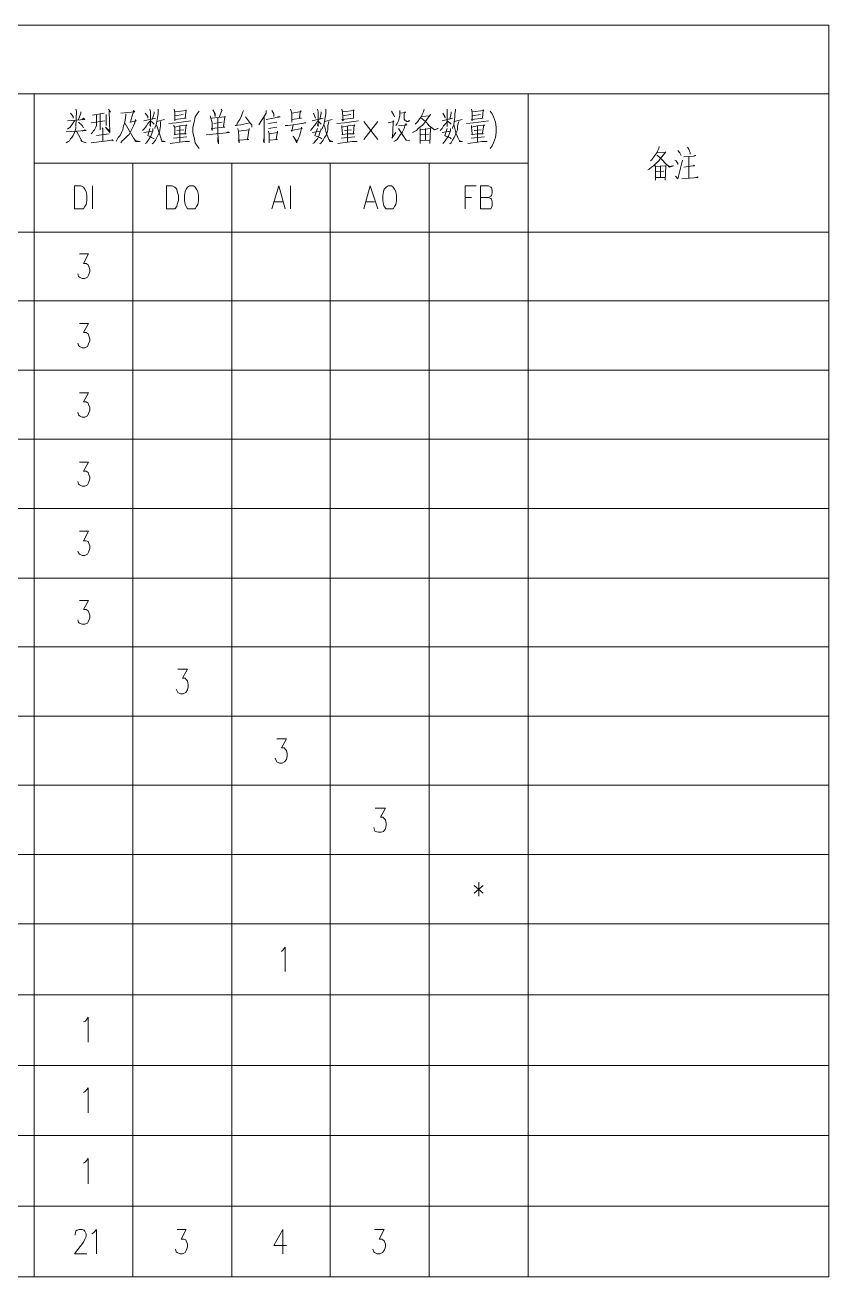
# Model space of a CAD drawing. Header units: millimetres. Extents: x 201 to 11482, y -7821 to 251.
# Drawn here: x 2810.2 to 2889.6, y -5579.6 to -5455.9 of the extents above; entities that cross this region are included whole.
import ezdxf

# ---------------------------------------------------------------- set-up
doc = ezdxf.new("R2010")
doc.units = ezdxf.units.MM

msp = doc.modelspace()

# ---------------------------------------------------------------- linework, layer by layer
at = {"color": 0, "lineweight": 18}
for points in [[(2669.664, -5455.924), (2723.258, -5455.924), (2742.753, -5455.924), (2762.247, -5455.924), (2811.079, -5455.924), (2820.858, -5455.924), (2830.637, -5455.924), (2840.352, -5455.924), (2850.131, -5455.924), (2859.91, -5455.924), (2889.628, -5455.924)], [(2889.628, -5455.924), (2889.628, -5462.719), (2889.628, -5455.924), (2889.628, -5462.719), (2889.628, -5455.924), (2889.628, -5462.719), (2889.628, -5455.924)], [(2688.27, -5462.719), (2889.628, -5462.719)], [(2811.079, -5469.577), (2811.079, -5462.719)], [(2811.079, -5469.577), (2859.91, -5469.577), (2859.91, -5462.719)], [(2859.91, -5476.371), (2889.628, -5476.371), (2889.628, -5462.719)], [(2889.628, -5462.719), (2889.628, -5469.577), (2889.628, -5462.719), (2889.628, -5469.577), (2889.628, -5462.719), (2889.628, -5469.577)], [(2814.698, -5464.624), (2814.952, -5464.941), (2814.952, -5465.132)], [(2815.206, -5464.243), (2815.27, -5464.433), (2815.206, -5465.957), (2815.206, -5465.83), (2815.206, -5465.576)], [(2815.714, -5464.497), (2815.714, -5464.624), (2815.46, -5465.259)], [(2816.857, -5464.814), (2818, -5464.624)], [(2818.445, -5464.243), (2818.635, -5464.497), (2818.508, -5464.433), (2818.572, -5466.529), (2818.127, -5466.021), (2818.572, -5466.402)], [(2819.651, -5464.624), (2821.048, -5464.497), (2820.921, -5464.37), (2820.921, -5464.497), (2820.731, -5465.005), (2820.604, -5465.513), (2820.54, -5465.513), (2820.604, -5465.513), (2821.175, -5465.386), (2821.112, -5465.259), (2821.048, -5465.576), (2820.921, -5465.894), (2820.858, -5466.021), (2820.731, -5466.211), (2820.604, -5466.465), (2820.477, -5466.719), (2820.286, -5466.91), (2820.159, -5467.037), (2819.969, -5467.227), (2819.778, -5467.354), (2819.651, -5467.545)], [(2822.064, -5464.624), (2822.318, -5464.941), (2822.318, -5465.132)], [(2822.509, -5464.243), (2822.572, -5464.497), (2822.572, -5465.957), (2822.509, -5465.767), (2822.572, -5465.576)], [(2822.953, -5464.497), (2822.953, -5464.624), (2822.763, -5465.259)], [(2823.334, -5464.243), (2823.334, -5464.37), (2823.334, -5464.687), (2823.271, -5465.068), (2823.207, -5465.449), (2823.144, -5465.767), (2823.017, -5466.084), (2823.017, -5466.148)], [(2824.922, -5464.243), (2824.985, -5464.56), (2824.985, -5465.386), (2824.985, -5465.259), (2826.128, -5465.132), (2826.001, -5465.132), (2826.128, -5464.306), (2826.128, -5464.37), (2824.985, -5464.497)], [(2827.398, -5464.433), (2827.208, -5464.687), (2827.017, -5465.005), (2826.89, -5465.513), (2826.763, -5466.021), (2826.763, -5466.529), (2826.89, -5467.037), (2827.017, -5467.545), (2827.208, -5467.862), (2827.398, -5468.116)], [(2828.732, -5464.306), (2828.986, -5464.687), (2828.986, -5464.941), (2828.922, -5464.624)], [(2829.557, -5464.243), (2829.684, -5464.37), (2829.621, -5464.37), (2829.367, -5465.068)], [(2831.78, -5464.37), (2831.716, -5464.497), (2831.589, -5464.878), (2831.399, -5465.259), (2831.208, -5465.513), (2831.081, -5465.83), (2830.954, -5465.83), (2831.526, -5465.767), (2832.415, -5465.576)], [(2834.002, -5464.37), (2834.002, -5464.624), (2833.748, -5465.068), (2833.494, -5465.449), (2833.304, -5465.767)], [(2834.574, -5464.37), (2834.764, -5464.687), (2834.764, -5464.751), (2834.764, -5464.941), (2834.764, -5464.687)], [(2836.415, -5464.243), (2836.542, -5464.624), (2836.542, -5465.513), (2836.542, -5465.259), (2837.495, -5465.132), (2837.304, -5465.132), (2837.368, -5464.497), (2837.431, -5464.37), (2837.431, -5464.497), (2837.304, -5464.497), (2836.542, -5464.624)], [(2838.701, -5464.624), (2838.828, -5464.941), (2838.892, -5465.132)], [(2839.082, -5464.243), (2839.146, -5464.497), (2839.146, -5465.957), (2839.082, -5465.767), (2839.146, -5465.576)], [(2839.463, -5464.497), (2839.463, -5464.624), (2839.336, -5465.259)], [(2839.908, -5464.243), (2839.908, -5464.37), (2839.908, -5464.687), (2839.844, -5465.068), (2839.781, -5465.449), (2839.717, -5465.767), (2839.59, -5466.084), (2839.59, -5466.148)], [(2841.495, -5464.243), (2841.559, -5464.56), (2841.622, -5465.386), (2841.495, -5465.259), (2842.638, -5465.132), (2842.638, -5465.132), (2842.638, -5464.306), (2842.702, -5464.37), (2841.559, -5464.497)], [(2846.385, -5464.433), (2846.639, -5464.814), (2846.702, -5465.005)], [(2847.21, -5464.37), (2847.21, -5464.624), (2847.21, -5464.878), (2847.147, -5465.132), (2847.083, -5465.386), (2847.02, -5465.513), (2846.956, -5465.64), (2846.829, -5465.83)], [(2847.21, -5464.624), (2847.782, -5464.56), (2847.718, -5464.497), (2847.655, -5464.687), (2847.655, -5464.878), (2847.655, -5465.005), (2847.655, -5465.259), (2847.718, -5465.259), (2847.718, -5465.386), (2847.845, -5465.386), (2847.909, -5465.449), (2848.036, -5465.449), (2848.099, -5465.386), (2848.226, -5465.386)], [(2849.623, -5464.243), (2849.56, -5464.497), (2849.433, -5464.751), (2849.369, -5464.941), (2849.179, -5465.195), (2848.988, -5465.449), (2848.861, -5465.576), (2848.734, -5465.703)], [(2851.465, -5464.624), (2851.655, -5464.941), (2851.719, -5465.132)], [(2851.909, -5464.243), (2851.909, -5464.497), (2851.909, -5465.957), (2851.909, -5465.767), (2851.909, -5465.576)], [(2852.29, -5464.497), (2852.29, -5464.624), (2852.163, -5465.259)], [(2852.735, -5464.243), (2852.735, -5464.37), (2852.671, -5464.687), (2852.671, -5465.068), (2852.608, -5465.449), (2852.544, -5465.767), (2852.417, -5466.084), (2852.417, -5466.148)], [(2854.322, -5464.243), (2854.386, -5464.56), (2854.386, -5465.386), (2854.322, -5465.259), (2855.465, -5465.132), (2855.402, -5465.132), (2855.465, -5464.306), (2855.529, -5464.37), (2854.386, -5464.497)], [(2856.164, -5464.433), (2856.354, -5464.687), (2856.481, -5465.005), (2856.672, -5465.513), (2856.735, -5466.021), (2856.735, -5466.529), (2856.672, -5467.037), (2856.481, -5467.545), (2856.354, -5467.862), (2856.164, -5468.116)], [(2814.381, -5465.386), (2816.095, -5465.259), (2815.968, -5465.132), (2815.841, -5465.259)], [(2815.079, -5465.386), (2814.825, -5465.767), (2814.635, -5466.021), (2814.381, -5466.211)], [(2815.46, -5465.513), (2815.841, -5465.83), (2815.968, -5466.084)], [(2817.238, -5464.814), (2817.238, -5465.513), (2817.238, -5465.64), (2817.238, -5465.83), (2817.175, -5466.021), (2817.111, -5466.148), (2817.048, -5466.275), (2816.921, -5466.402), (2816.857, -5466.529), (2816.73, -5466.656)], [(2816.73, -5465.576), (2818.064, -5465.386)], [(2817.619, -5464.687), (2817.619, -5466.275)], [(2818.191, -5464.751), (2818.191, -5465.83)], [(2820.159, -5464.687), (2820.159, -5464.814), (2820.096, -5465.322), (2820.032, -5465.64), (2819.905, -5465.894), (2819.842, -5466.275), (2819.715, -5466.529), (2819.588, -5466.846), (2819.397, -5467.037), (2819.27, -5467.291), (2819.207, -5467.418)], [(2820.096, -5465.64), (2821.112, -5467.418), (2821.556, -5467.418), (2821.175, -5467.354), (2821.112, -5467.354), (2820.985, -5467.164)], [(2822.572, -5465.386), (2822.318, -5465.64), (2822.191, -5465.894), (2822.001, -5466.148), (2821.81, -5466.338)], [(2821.937, -5465.386), (2823.08, -5465.132)], [(2822.572, -5465.386), (2822.826, -5465.576), (2822.953, -5465.703)], [(2823.588, -5465.449), (2823.588, -5465.894), (2823.525, -5466.275), (2823.461, -5466.529), (2823.334, -5466.783), (2823.207, -5467.037), (2823.08, -5467.291), (2822.89, -5467.545), (2822.763, -5467.672)], [(2823.207, -5465.449), (2823.969, -5465.259)], [(2823.207, -5465.83), (2823.207, -5465.894), (2823.461, -5466.656), (2823.588, -5466.973), (2823.715, -5467.354), (2823.715, -5467.418), (2824.033, -5467.418), (2823.715, -5467.354), (2823.652, -5467.227)], [(2824.414, -5465.64), (2825.112, -5465.576), (2826.573, -5465.386)], [(2824.858, -5465.83), (2824.985, -5466.021), (2824.985, -5466.656), (2824.985, -5466.783), (2824.922, -5466.719), (2825.557, -5466.656), (2826.128, -5466.656), (2826.001, -5466.592), (2826.128, -5465.767), (2826.192, -5465.83), (2825.493, -5465.894), (2824.985, -5466.021)], [(2824.985, -5464.878), (2825.811, -5464.751)], [(2828.478, -5464.878), (2828.541, -5465.132), (2828.668, -5465.576), (2828.668, -5466.021), (2828.668, -5466.338), (2828.605, -5466.148), (2829.938, -5466.021), (2829.811, -5465.957), (2829.938, -5465.005), (2830.002, -5465.005), (2829.938, -5464.941), (2829.938, -5465.005), (2828.605, -5465.132)], [(2828.859, -5465.64), (2829.684, -5465.513)], [(2829.24, -5465.132), (2829.24, -5466.656), (2829.303, -5467.418), (2829.303, -5467.672), (2829.24, -5467.418), (2829.24, -5467.037)], [(2831.97, -5465.005), (2832.478, -5465.64), (2832.605, -5465.767), (2832.605, -5465.894), (2832.605, -5466.021)], [(2833.812, -5465.005), (2833.812, -5467.545), (2833.748, -5467.354), (2833.812, -5467.037)], [(2834.002, -5465.259), (2835.399, -5465.005), (2835.336, -5464.941), (2835.145, -5465.005)], [(2834.256, -5465.64), (2835.082, -5465.513)], [(2835.907, -5465.83), (2836.161, -5465.83), (2836.669, -5465.767), (2837.939, -5465.576), (2837.812, -5465.576), (2837.622, -5465.64)], [(2836.669, -5465.767), (2836.542, -5466.402), (2836.479, -5466.338), (2837.558, -5466.148), (2837.495, -5466.021), (2837.495, -5466.148), (2837.368, -5466.656), (2837.304, -5466.91), (2837.177, -5467.164), (2837.114, -5467.354), (2837.05, -5467.481), (2837.05, -5467.545), (2836.669, -5466.91), (2837.05, -5467.418)], [(2839.082, -5465.386), (2838.955, -5465.64), (2838.765, -5465.894), (2838.574, -5466.148), (2838.384, -5466.338)], [(2838.574, -5465.386), (2839.654, -5465.132)], [(2839.146, -5465.386), (2839.336, -5465.576), (2839.463, -5465.703)], [(2840.225, -5465.449), (2840.098, -5465.894), (2840.098, -5466.275), (2840.035, -5466.529), (2839.971, -5466.783), (2839.781, -5467.037), (2839.654, -5467.291), (2839.463, -5467.545), (2839.336, -5467.672)], [(2839.717, -5465.83), (2839.781, -5465.894), (2839.971, -5466.656), (2840.098, -5466.973), (2840.289, -5467.354), (2840.352, -5467.418), (2840.606, -5467.418), (2840.352, -5467.354), (2840.225, -5467.227)], [(2839.781, -5465.449), (2840.543, -5465.259)], [(2840.987, -5465.64), (2841.749, -5465.576), (2843.146, -5465.386)], [(2841.495, -5465.83), (2841.495, -5466.021), (2841.559, -5466.656), (2841.559, -5466.783), (2841.495, -5466.719), (2842.13, -5466.656), (2842.702, -5466.656), (2842.638, -5466.592), (2842.702, -5465.767), (2842.765, -5465.83), (2842.13, -5465.894), (2841.495, -5466.021)], [(2841.559, -5464.878), (2842.384, -5464.751)], [(2843.654, -5465.449), (2845.051, -5467.227)], [(2843.654, -5467.227), (2845.051, -5465.449)], [(2846.067, -5465.576), (2846.639, -5465.449), (2846.575, -5465.386), (2846.575, -5465.576), (2846.512, -5467.037), (2846.448, -5467.1), (2846.829, -5466.529)], [(2847.083, -5465.894), (2847.909, -5465.767), (2847.845, -5465.64), (2847.718, -5465.894), (2847.655, -5466.148), (2847.528, -5466.402), (2847.464, -5466.529), (2847.274, -5466.783), (2847.083, -5467.037), (2846.956, -5467.227), (2846.766, -5467.354), (2846.639, -5467.418)], [(2849.369, -5464.941), (2850.195, -5464.878), (2850.258, -5464.751), (2849.877, -5465.259), (2849.75, -5465.449), (2849.56, -5465.703), (2849.496, -5465.767), (2849.306, -5465.957), (2849.052, -5466.148), (2848.861, -5466.338), (2848.607, -5466.465), (2848.48, -5466.529)], [(2849.369, -5465.132), (2849.433, -5465.195), (2849.75, -5465.449), (2849.877, -5465.576), (2850.004, -5465.703), (2850.131, -5465.894), (2850.639, -5466.275), (2851.02, -5466.148), (2850.957, -5466.148), (2850.639, -5466.275), (2850.322, -5466.021), (2850.258, -5466.148), (2849.242, -5466.275), (2849.242, -5466.148), (2849.242, -5466.211), (2849.242, -5467.608), (2849.242, -5467.354), (2849.242, -5467.354), (2850.195, -5467.291), (2850.195, -5467.608), (2850.258, -5466.148)], [(2851.909, -5465.386), (2851.782, -5465.64), (2851.528, -5465.894), (2851.401, -5466.148), (2851.211, -5466.338)], [(2851.401, -5465.386), (2852.417, -5465.132)], [(2851.909, -5465.386), (2852.163, -5465.576), (2852.29, -5465.703)], [(2853.052, -5465.449), (2852.925, -5465.894), (2852.925, -5466.275), (2852.798, -5466.529), (2852.735, -5466.783), (2852.608, -5467.037), (2852.417, -5467.291), (2852.29, -5467.545), (2852.163, -5467.672)], [(2852.544, -5465.83), (2852.608, -5465.894), (2852.798, -5466.656), (2852.925, -5466.973), (2853.116, -5467.354), (2853.116, -5467.418), (2853.433, -5467.418), (2853.116, -5467.354), (2853.052, -5467.227)], [(2852.608, -5465.449), (2853.37, -5465.259)], [(2853.814, -5465.64), (2854.513, -5465.576), (2855.973, -5465.386)], [(2854.322, -5465.83), (2854.322, -5466.021), (2854.386, -5466.656), (2854.386, -5466.783), (2854.322, -5466.719), (2854.957, -5466.656), (2855.465, -5466.656), (2855.402, -5466.592), (2855.529, -5465.767), (2855.592, -5465.83), (2854.894, -5465.894), (2854.322, -5466.021)], [(2854.386, -5464.878), (2855.211, -5464.751)], [(2815.206, -5466.021), (2815.206, -5466.148), (2815.079, -5466.529), (2814.952, -5466.846), (2814.825, -5467.037), (2814.698, -5467.164), (2814.571, -5467.354), (2814.444, -5467.418), (2814.254, -5467.545)], [(2814.254, -5466.465), (2816.222, -5466.338), (2816.095, -5466.275), (2815.841, -5466.402)], [(2815.27, -5466.402), (2815.841, -5467.418), (2816.222, -5467.545), (2815.841, -5467.418), (2815.714, -5467.291)], [(2817.238, -5466.846), (2818.508, -5466.656)], [(2817.81, -5466.084), (2817.873, -5466.148), (2817.873, -5467.418)], [(2821.937, -5466.529), (2822.826, -5466.402), (2822.826, -5466.148), (2822.826, -5466.275), (2822.763, -5466.529), (2822.636, -5466.91), (2822.445, -5467.164), (2822.318, -5467.354), (2822.191, -5467.545), (2822.064, -5467.608)], [(2822.509, -5466.148), (2822.318, -5466.846), (2822.445, -5466.91), (2822.572, -5466.973), (2822.699, -5467.037), (2822.953, -5467.164)], [(2824.858, -5467.1), (2826.192, -5466.973)], [(2825.176, -5466.338), (2825.874, -5466.275)], [(2825.493, -5465.894), (2825.493, -5467.481)], [(2828.097, -5466.783), (2830.383, -5466.529), (2830.256, -5466.465), (2830.129, -5466.529)], [(2831.208, -5466.148), (2831.272, -5466.402), (2831.335, -5467.545), (2831.272, -5467.291), (2832.288, -5467.227), (2832.161, -5467.227), (2832.351, -5466.148), (2832.351, -5466.275), (2831.272, -5466.402)], [(2835.082, -5466.021), (2834.256, -5466.148)], [(2834.256, -5466.402), (2834.32, -5466.656), (2834.32, -5467.545), (2834.32, -5467.291), (2835.145, -5467.227), (2835.018, -5467.227), (2835.145, -5466.402), (2835.145, -5466.529), (2834.32, -5466.656)], [(2838.574, -5466.529), (2839.4, -5466.402), (2839.463, -5466.148), (2839.463, -5466.275), (2839.336, -5466.529), (2839.209, -5466.91), (2839.082, -5467.164), (2838.892, -5467.354), (2838.765, -5467.545), (2838.638, -5467.608)], [(2839.082, -5466.148), (2838.828, -5466.846), (2838.955, -5466.91), (2839.146, -5466.973), (2839.336, -5467.037), (2839.527, -5467.164)], [(2841.432, -5467.1), (2842.765, -5466.973)], [(2841.749, -5466.338), (2842.448, -5466.275)], [(2842.067, -5465.894), (2842.067, -5467.481)], [(2847.083, -5466.148), (2847.083, -5466.148), (2847.845, -5467.291), (2848.226, -5467.354), (2847.845, -5467.291), (2847.782, -5467.164)], [(2849.306, -5466.783), (2850.068, -5466.719)], [(2849.75, -5466.148), (2849.75, -5467.291)], [(2851.401, -5466.529), (2852.227, -5466.402), (2852.227, -5466.148), (2852.227, -5466.275), (2852.163, -5466.529), (2852.036, -5466.91), (2851.846, -5467.164), (2851.719, -5467.354), (2851.528, -5467.545), (2851.465, -5467.608)], [(2851.909, -5466.148), (2851.655, -5466.846), (2851.782, -5466.91), (2851.973, -5466.973), (2852.163, -5467.037), (2852.29, -5467.164)], [(2854.259, -5467.1), (2855.592, -5466.973)], [(2854.576, -5466.338), (2855.275, -5466.275)], [(2854.894, -5465.894), (2854.894, -5467.481)], [(2818.762, -5467.227), (2818.889, -5467.354), (2818.826, -5467.291), (2816.73, -5467.545)], [(2824.541, -5467.608), (2825.493, -5467.481), (2826.001, -5467.418), (2826.446, -5467.418), (2826.382, -5467.418), (2826.128, -5467.418)], [(2841.114, -5467.608), (2842.067, -5467.481), (2842.511, -5467.418), (2843.019, -5467.418), (2842.956, -5467.418), (2842.638, -5467.418)], [(2853.941, -5467.608), (2854.894, -5467.481), (2855.338, -5467.418), (2855.846, -5467.418), (2855.783, -5467.418), (2855.465, -5467.418)], [(2872.864, -5467.926), (2872.801, -5468.116), (2872.674, -5468.37), (2872.61, -5468.561), (2872.42, -5468.815), (2872.229, -5469.069), (2872.102, -5469.259), (2871.975, -5469.323)], [(2874.706, -5468.307), (2874.896, -5468.561), (2874.96, -5468.688), (2875.023, -5468.815)], [(2875.658, -5467.989), (2875.785, -5468.18), (2875.849, -5468.37), (2875.912, -5468.497), (2875.912, -5468.688)], [(2811.079, -5469.577), (2811.079, -5476.371), (2820.858, -5476.371), (2820.858, -5469.577)], [(2820.858, -5476.371), (2830.637, -5476.371), (2830.637, -5469.577)], [(2830.637, -5476.371), (2840.352, -5476.371), (2840.352, -5469.577)], [(2840.352, -5476.371), (2850.131, -5476.371), (2850.131, -5469.577)], [(2850.131, -5476.371), (2859.91, -5476.371), (2859.91, -5469.577)], [(2872.61, -5468.561), (2873.436, -5468.497), (2873.499, -5468.434), (2873.118, -5468.942), (2872.991, -5469.069), (2872.801, -5469.323), (2872.737, -5469.386), (2872.547, -5469.577), (2872.293, -5469.831), (2872.102, -5469.958), (2871.848, -5470.148), (2871.721, -5470.212)], [(2872.61, -5468.815), (2872.674, -5468.815), (2872.991, -5469.069), (2873.118, -5469.196), (2873.245, -5469.323), (2873.372, -5469.513), (2873.88, -5469.958), (2874.261, -5469.831), (2874.198, -5469.831), (2873.88, -5469.894), (2873.563, -5469.704), (2873.499, -5469.831), (2872.483, -5469.894), (2872.42, -5469.831), (2872.483, -5469.831), (2872.483, -5471.228), (2872.483, -5471.037), (2872.483, -5470.974), (2873.436, -5470.974), (2873.436, -5471.228), (2873.499, -5469.831)], [(2874.388, -5469.259), (2874.515, -5469.323), (2874.642, -5469.513), (2874.706, -5469.577), (2874.706, -5469.704)], [(2874.452, -5470.847), (2874.706, -5471.101), (2875.15, -5469.259)], [(2875.277, -5468.942), (2876.23, -5468.878), (2876.484, -5468.815), (2876.42, -5468.815), (2876.293, -5468.878)], [(2875.785, -5468.942), (2875.785, -5471.037)], [(2889.628, -5469.577), (2889.628, -5476.371), (2889.628, -5469.577), (2889.628, -5476.371), (2889.628, -5469.577), (2889.628, -5476.371)], [(2872.547, -5470.402), (2873.309, -5470.339)], [(2872.991, -5469.831), (2872.991, -5470.974)], [(2875.277, -5469.958), (2876.166, -5469.831), (2876.357, -5469.831), (2876.293, -5469.767), (2876.23, -5469.831)], [(2815.079, -5474.085), (2815.079, -5471.799), (2815.714, -5471.799), (2815.968, -5471.926), (2816.095, -5472.117), (2816.222, -5472.371), (2816.286, -5472.752), (2816.286, -5473.26), (2816.222, -5473.641), (2816.095, -5473.831), (2815.968, -5474.085), (2815.714, -5474.085), (2815.079, -5474.085)], [(2816.857, -5474.085), (2816.857, -5471.799)], [(2824.16, -5474.085), (2824.16, -5471.799), (2824.731, -5471.799), (2824.985, -5471.926), (2825.176, -5472.117), (2825.239, -5472.371), (2825.366, -5472.752), (2825.366, -5473.26), (2825.239, -5473.641), (2825.176, -5473.831), (2824.985, -5474.085), (2824.731, -5474.085), (2824.16, -5474.085)], [(2826.446, -5471.799), (2826.255, -5471.926), (2826.128, -5472.117), (2826.001, -5472.371), (2825.938, -5472.752), (2825.938, -5473.26), (2826.001, -5473.641), (2826.128, -5473.831), (2826.255, -5474.085), (2826.446, -5474.085), (2826.827, -5474.085), (2827.017, -5474.085), (2827.144, -5473.831), (2827.271, -5473.641), (2827.335, -5473.26), (2827.335, -5472.752), (2827.271, -5472.371), (2827.144, -5472.117), (2827.017, -5471.926), (2826.827, -5471.799), (2826.446, -5471.799)], [(2834.574, -5474.085), (2835.272, -5471.799), (2835.907, -5474.085)], [(2836.415, -5474.085), (2836.415, -5471.799)], [(2843.654, -5474.085), (2844.289, -5471.799), (2845.051, -5474.085)], [(2846.067, -5471.799), (2845.877, -5471.926), (2845.686, -5472.117), (2845.623, -5472.371), (2845.559, -5472.752), (2845.559, -5473.26), (2845.623, -5473.641), (2845.686, -5473.831), (2845.877, -5474.085), (2846.067, -5474.085), (2846.385, -5474.085), (2846.575, -5474.085), (2846.702, -5473.831), (2846.829, -5473.641), (2846.893, -5473.26), (2846.893, -5472.752), (2846.829, -5472.371), (2846.702, -5472.117), (2846.575, -5471.926), (2846.385, -5471.799), (2846.067, -5471.799)], [(2853.687, -5474.085), (2853.687, -5471.799), (2854.767, -5471.799)], [(2855.973, -5472.942), (2856.227, -5473.069), (2856.291, -5473.133), (2856.354, -5473.387), (2856.354, -5473.768), (2856.291, -5473.958), (2856.227, -5474.085), (2855.973, -5474.085), (2855.211, -5474.085), (2855.211, -5471.799), (2855.973, -5471.799), (2856.227, -5471.926), (2856.291, -5471.99), (2856.354, -5472.244), (2856.354, -5472.498), (2856.291, -5472.752), (2856.227, -5472.815), (2855.973, -5472.942), (2855.211, -5472.942)], [(2875.087, -5471.101), (2876.674, -5470.974), (2876.674, -5470.91), (2876.484, -5470.974)], [(2853.687, -5472.942), (2854.322, -5472.942)], [(2834.828, -5473.387), (2835.653, -5473.387)], [(2843.908, -5473.387), (2844.734, -5473.387)], [(2762.247, -5476.371), (2811.079, -5476.371)], [(2762.247, -5483.166), (2811.079, -5483.166), (2811.079, -5476.371)], [(2811.079, -5483.166), (2820.858, -5483.166), (2820.858, -5476.371)], [(2830.637, -5476.371), (2830.637, -5483.166), (2840.352, -5483.166)], [(2840.352, -5476.371), (2840.352, -5483.166), (2850.131, -5483.166)], [(2850.131, -5476.371), (2850.131, -5483.166), (2859.91, -5483.166)], [(2859.91, -5476.371), (2859.91, -5483.166), (2889.628, -5483.166)], [(2889.628, -5476.371), (2889.628, -5483.166), (2889.628, -5476.371), (2889.628, -5483.166), (2889.628, -5476.371), (2889.628, -5483.166), (2889.628, -5476.371)], [(2815.587, -5478.53), (2816.476, -5478.53), (2815.968, -5479.483), (2816.222, -5479.483), (2816.413, -5479.61), (2816.476, -5479.673), (2816.603, -5480.054), (2816.603, -5480.308), (2816.476, -5480.626), (2816.349, -5480.816), (2816.095, -5480.943), (2815.841, -5480.943), (2815.587, -5480.816), (2815.46, -5480.753), (2815.397, -5480.499)], [(2762.247, -5490.024), (2811.079, -5490.024), (2811.079, -5483.166)], [(2811.079, -5490.024), (2820.858, -5490.024), (2820.858, -5483.166)], [(2820.858, -5483.166), (2830.637, -5483.166)], [(2830.637, -5483.166), (2830.637, -5490.024), (2840.352, -5490.024)], [(2840.352, -5483.166), (2840.352, -5490.024), (2850.131, -5490.024)], [(2850.131, -5483.166), (2850.131, -5490.024), (2859.91, -5490.024)], [(2859.91, -5483.166), (2859.91, -5490.024), (2889.628, -5490.024)], [(2889.628, -5483.166), (2889.628, -5490.024), (2889.628, -5483.166), (2889.628, -5490.024), (2889.628, -5483.166), (2889.628, -5490.024), (2889.628, -5483.166)], [(2815.587, -5485.388), (2816.476, -5485.388), (2815.968, -5486.277), (2816.222, -5486.277), (2816.413, -5486.404), (2816.476, -5486.531), (2816.603, -5486.912), (2816.603, -5487.103), (2816.476, -5487.42), (2816.349, -5487.674), (2816.095, -5487.801), (2815.841, -5487.801), (2815.587, -5487.674), (2815.46, -5487.547), (2815.397, -5487.357)], [(2762.247, -5496.818), (2811.079, -5496.818), (2811.079, -5490.024)], [(2811.079, -5496.818), (2820.858, -5496.818), (2820.858, -5490.024)], [(2820.858, -5490.024), (2830.637, -5490.024)], [(2830.637, -5490.024), (2830.637, -5496.818), (2840.352, -5496.818)], [(2840.352, -5490.024), (2840.352, -5496.818), (2850.131, -5496.818)], [(2850.131, -5490.024), (2850.131, -5496.818), (2859.91, -5496.818)], [(2859.91, -5490.024), (2859.91, -5496.818), (2889.628, -5496.818)], [(2889.628, -5490.024), (2889.628, -5496.818), (2889.628, -5490.024), (2889.628, -5496.818), (2889.628, -5490.024), (2889.628, -5496.818), (2889.628, -5490.024)], [(2815.587, -5492.246), (2816.476, -5492.246), (2815.968, -5493.135), (2816.222, -5493.135), (2816.413, -5493.262), (2816.476, -5493.389), (2816.603, -5493.707), (2816.603, -5493.961), (2816.476, -5494.278), (2816.349, -5494.532), (2816.095, -5494.659), (2815.841, -5494.659), (2815.587, -5494.532), (2815.46, -5494.405), (2815.397, -5494.151)], [(2762.247, -5503.676), (2811.079, -5503.676), (2811.079, -5496.818)], [(2811.079, -5503.676), (2820.858, -5503.676), (2820.858, -5496.818)], [(2820.858, -5496.818), (2830.637, -5496.818)], [(2830.637, -5496.818), (2830.637, -5503.676), (2840.352, -5503.676)], [(2840.352, -5496.818), (2840.352, -5503.676), (2850.131, -5503.676)], [(2850.131, -5496.818), (2850.131, -5503.676), (2859.91, -5503.676)], [(2859.91, -5496.818), (2859.91, -5503.676), (2889.628, -5503.676)], [(2889.628, -5496.818), (2889.628, -5503.676), (2889.628, -5496.818), (2889.628, -5503.676), (2889.628, -5496.818), (2889.628, -5503.676), (2889.628, -5496.818)], [(2815.587, -5499.104), (2816.476, -5499.104), (2815.968, -5499.993), (2816.222, -5499.993), (2816.413, -5500.12), (2816.476, -5500.247), (2816.603, -5500.565), (2816.603, -5500.755), (2816.476, -5501.136), (2816.349, -5501.327), (2816.095, -5501.454), (2815.841, -5501.454), (2815.587, -5501.327), (2815.46, -5501.263), (2815.397, -5501.009)], [(2762.247, -5510.534), (2811.079, -5510.534), (2811.079, -5503.676)], [(2811.079, -5510.534), (2820.858, -5510.534), (2820.858, -5503.676)], [(2820.858, -5503.676), (2830.637, -5503.676)], [(2830.637, -5503.676), (2830.637, -5510.534), (2840.352, -5510.534)], [(2840.352, -5503.676), (2840.352, -5510.534), (2850.131, -5510.534)], [(2850.131, -5503.676), (2850.131, -5510.534), (2859.91, -5510.534)], [(2859.91, -5503.676), (2859.91, -5510.534), (2889.628, -5510.534)], [(2889.628, -5503.676), (2889.628, -5510.534), (2889.628, -5503.676), (2889.628, -5510.534), (2889.628, -5503.676), (2889.628, -5510.534), (2889.628, -5503.676)], [(2815.587, -5505.899), (2816.476, -5505.899), (2815.968, -5506.851), (2816.222, -5506.851), (2816.413, -5506.915), (2816.476, -5507.042), (2816.603, -5507.359), (2816.603, -5507.613), (2816.476, -5507.994), (2816.349, -5508.185), (2816.095, -5508.312), (2815.841, -5508.312), (2815.587, -5508.185), (2815.46, -5508.058), (2815.397, -5507.867)], [(2762.247, -5517.329), (2811.079, -5517.329), (2811.079, -5510.534)], [(2811.079, -5517.329), (2820.858, -5517.329), (2820.858, -5510.534)], [(2820.858, -5510.534), (2830.637, -5510.534)], [(2830.637, -5510.534), (2830.637, -5517.329), (2840.352, -5517.329)], [(2840.352, -5510.534), (2840.352, -5517.329), (2850.131, -5517.329)], [(2850.131, -5510.534), (2850.131, -5517.329), (2859.91, -5517.329)], [(2859.91, -5510.534), (2859.91, -5517.329), (2889.628, -5517.329)], [(2889.628, -5510.534), (2889.628, -5517.329), (2889.628, -5510.534), (2889.628, -5517.329), (2889.628, -5510.534), (2889.628, -5517.329), (2889.628, -5510.534)], [(2815.587, -5512.757), (2816.476, -5512.757), (2815.968, -5513.646), (2816.222, -5513.646), (2816.413, -5513.773), (2816.476, -5513.836), (2816.603, -5514.217), (2816.603, -5514.471), (2816.476, -5514.789), (2816.349, -5514.979), (2816.095, -5515.106), (2815.841, -5515.106), (2815.587, -5514.979), (2815.46, -5514.916), (2815.397, -5514.662)], [(2762.247, -5524.187), (2811.079, -5524.187), (2811.079, -5517.329)], [(2820.858, -5517.329), (2830.637, -5517.329)], [(2820.858, -5517.329), (2820.858, -5524.187), (2830.637, -5524.187), (2830.637, -5517.329)], [(2840.352, -5517.329), (2840.352, -5524.187), (2850.131, -5524.187)], [(2850.131, -5517.329), (2850.131, -5524.187), (2859.91, -5524.187)], [(2859.91, -5517.329), (2859.91, -5524.187), (2889.628, -5524.187)], [(2889.628, -5517.329), (2889.628, -5524.187), (2889.628, -5517.329), (2889.628, -5524.187), (2889.628, -5517.329), (2889.628, -5524.187), (2889.628, -5517.329)], [(2825.303, -5519.551), (2826.255, -5519.551), (2825.747, -5520.44), (2826.001, -5520.44), (2826.128, -5520.567), (2826.255, -5520.694), (2826.319, -5521.075), (2826.319, -5521.266), (2826.255, -5521.583), (2826.065, -5521.837), (2825.811, -5521.964), (2825.557, -5521.964), (2825.303, -5521.837), (2825.239, -5521.71), (2825.112, -5521.52)], [(2762.247, -5530.981), (2811.079, -5530.981), (2811.079, -5524.187)], [(2811.079, -5524.187), (2820.858, -5524.187)], [(2820.858, -5524.187), (2820.858, -5530.981), (2830.637, -5530.981)], [(2830.637, -5524.187), (2840.352, -5524.187)], [(2830.637, -5524.187), (2830.637, -5530.981), (2840.352, -5530.981), (2840.352, -5524.187)], [(2850.131, -5524.187), (2850.131, -5530.981), (2859.91, -5530.981)], [(2859.91, -5524.187), (2859.91, -5530.981), (2889.628, -5530.981)], [(2889.628, -5524.187), (2889.628, -5530.981), (2889.628, -5524.187), (2889.628, -5530.981), (2889.628, -5524.187), (2889.628, -5530.981), (2889.628, -5524.187)], [(2835.082, -5526.409), (2836.034, -5526.409), (2835.526, -5527.298), (2835.78, -5527.298), (2835.907, -5527.425), (2836.034, -5527.552), (2836.098, -5527.87), (2836.098, -5528.124), (2836.034, -5528.441), (2835.844, -5528.695), (2835.59, -5528.822), (2835.336, -5528.822), (2835.082, -5528.695), (2835.018, -5528.568), (2834.891, -5528.314)], [(2762.247, -5537.839), (2811.079, -5537.839), (2811.079, -5530.981)], [(2811.079, -5530.981), (2820.858, -5530.981)], [(2820.858, -5530.981), (2820.858, -5537.839), (2830.637, -5537.839)], [(2830.637, -5530.981), (2830.637, -5537.839), (2840.352, -5537.839)], [(2840.352, -5530.981), (2850.131, -5530.981)], [(2840.352, -5530.981), (2840.352, -5537.839), (2850.131, -5537.839), (2850.131, -5530.981)], [(2859.91, -5530.981), (2859.91, -5537.839), (2889.628, -5537.839)], [(2889.628, -5530.981), (2889.628, -5537.839), (2889.628, -5530.981), (2889.628, -5537.839), (2889.628, -5530.981), (2889.628, -5537.839), (2889.628, -5530.981)], [(2844.797, -5533.267), (2845.813, -5533.267), (2845.305, -5534.156), (2845.559, -5534.156), (2845.686, -5534.283), (2845.813, -5534.41), (2845.877, -5534.728), (2845.877, -5534.918), (2845.813, -5535.299), (2845.623, -5535.553), (2845.369, -5535.617), (2845.115, -5535.617), (2844.797, -5535.553), (2844.734, -5535.426), (2844.67, -5535.172)], [(2762.247, -5544.697), (2811.079, -5544.697), (2811.079, -5537.839)], [(2811.079, -5537.839), (2820.858, -5537.839)], [(2820.858, -5544.697), (2820.858, -5537.839)], [(2830.637, -5544.697), (2830.637, -5537.839)], [(2840.352, -5544.697), (2840.352, -5537.839)], [(2850.131, -5537.839), (2859.91, -5537.839)], [(2850.131, -5544.697), (2850.131, -5537.839)], [(2859.91, -5537.839), (2859.91, -5544.697), (2889.628, -5544.697)], [(2889.628, -5537.839), (2889.628, -5544.697), (2889.628, -5537.839), (2889.628, -5544.697), (2889.628, -5537.839), (2889.628, -5544.697), (2889.628, -5537.839)], [(2855.465, -5540.887), (2854.576, -5541.649)], [(2854.576, -5540.887), (2855.465, -5541.649)], [(2855.021, -5540.57), (2855.021, -5541.967)], [(2810.888, -5544.697), (2820.858, -5544.697)], [(2811.079, -5551.682), (2811.079, -5544.697)], [(2812.539, -5544.697), (2822.255, -5544.697)], [(2820.667, -5544.697), (2830.637, -5544.697)], [(2820.858, -5551.682), (2820.858, -5544.697)], [(2822.064, -5544.697), (2831.843, -5544.697)], [(2830.446, -5544.697), (2840.352, -5544.697)], [(2830.637, -5551.682), (2830.637, -5544.697)], [(2831.589, -5544.697), (2841.368, -5544.697)], [(2840.225, -5544.697), (2850.131, -5544.697)], [(2840.352, -5551.682), (2840.352, -5544.697)], [(2841.178, -5544.697), (2850.957, -5544.697)], [(2849.941, -5544.697), (2859.91, -5544.697)], [(2850.131, -5551.682), (2850.131, -5544.697)], [(2850.766, -5544.697), (2860.545, -5544.697)], [(2859.275, -5544.697), (2889.628, -5544.697)], [(2859.91, -5551.682), (2859.91, -5544.697)], [(2889.628, -5544.697), (2889.628, -5551.682), (2889.628, -5544.697), (2889.628, -5551.682), (2889.628, -5544.697), (2889.628, -5551.682), (2889.628, -5544.697)], [(2835.526, -5547.428), (2835.653, -5547.301), (2835.907, -5546.983), (2835.907, -5549.396)], [(2762.247, -5551.682), (2810.888, -5551.682), (2820.858, -5551.682)], [(2762.247, -5551.682), (2810.888, -5551.682), (2820.858, -5551.682)], [(2810.888, -5558.667), (2820.858, -5558.667), (2820.858, -5551.682)], [(2811.079, -5558.667), (2811.079, -5551.682)], [(2820.667, -5551.682), (2830.637, -5551.682)], [(2820.667, -5551.682), (2830.637, -5551.682)], [(2820.667, -5558.667), (2830.637, -5558.667), (2830.637, -5551.682)], [(2830.446, -5551.682), (2840.352, -5551.682)], [(2830.446, -5551.682), (2840.352, -5551.682)], [(2830.446, -5558.667), (2840.352, -5558.667), (2840.352, -5551.682)], [(2840.225, -5551.682), (2850.131, -5551.682)], [(2840.225, -5551.682), (2850.131, -5551.682)], [(2840.225, -5558.667), (2850.131, -5558.667), (2850.131, -5551.682)], [(2849.941, -5551.682), (2859.91, -5551.682)], [(2849.941, -5551.682), (2859.91, -5551.682)], [(2849.941, -5558.667), (2859.91, -5558.667), (2859.91, -5551.682)], [(2859.275, -5551.682), (2889.628, -5551.682)], [(2859.275, -5551.682), (2889.628, -5551.682)], [(2889.628, -5551.682), (2889.628, -5558.667), (2889.628, -5551.682), (2889.628, -5558.667), (2889.628, -5551.682), (2889.628, -5558.667), (2889.628, -5551.682)], [(2815.968, -5554.349), (2816.159, -5554.286), (2816.413, -5553.905), (2816.413, -5556.381)], [(2759.707, -5558.667), (2810.888, -5558.667)], [(2759.707, -5558.667), (2810.888, -5558.667), (2820.858, -5558.667)], [(2811.079, -5565.589), (2811.079, -5558.667)], [(2820.667, -5558.667), (2830.637, -5558.667)], [(2820.858, -5565.589), (2820.858, -5558.667)], [(2830.446, -5558.667), (2840.352, -5558.667)], [(2830.637, -5565.589), (2830.637, -5558.667)], [(2840.225, -5558.667), (2850.131, -5558.667)], [(2840.352, -5565.589), (2840.352, -5558.667)], [(2849.941, -5558.667), (2859.91, -5558.667)], [(2850.131, -5565.589), (2850.131, -5558.667)], [(2859.275, -5558.667), (2889.628, -5558.667)], [(2859.275, -5558.667), (2889.628, -5558.667)], [(2859.91, -5565.589), (2859.91, -5558.667)], [(2889.628, -5558.667), (2889.628, -5565.589), (2889.628, -5558.667), (2889.628, -5565.589), (2889.628, -5558.667), (2889.628, -5565.589), (2889.628, -5558.667)], [(2815.968, -5561.334), (2816.159, -5561.207), (2816.413, -5560.89), (2816.413, -5563.366)], [(2889.628, -5565.589), (2762.247, -5565.589)], [(2811.079, -5572.574), (2811.079, -5565.589)], [(2820.858, -5572.574), (2820.858, -5565.589)], [(2830.637, -5572.574), (2830.637, -5565.589)], [(2840.352, -5572.574), (2840.352, -5565.589)], [(2850.131, -5572.574), (2850.131, -5565.589)], [(2859.91, -5572.574), (2859.91, -5565.589)], [(2889.628, -5565.589), (2889.628, -5572.574), (2889.628, -5565.589), (2889.628, -5572.574), (2889.628, -5565.589), (2889.628, -5572.574), (2889.628, -5565.589)], [(2815.968, -5568.319), (2816.159, -5568.192), (2816.413, -5567.875), (2816.413, -5570.351)], [(2759.707, -5572.574), (2810.888, -5572.574)], [(2810.888, -5572.574), (2820.858, -5572.574)], [(2811.079, -5572.574), (2811.079, -5579.559), (2821.048, -5579.559)], [(2820.667, -5572.574), (2830.637, -5572.574)], [(2820.858, -5572.574), (2820.858, -5579.559), (2830.827, -5579.559)], [(2830.446, -5572.574), (2840.352, -5572.574)], [(2830.637, -5572.574), (2830.637, -5579.559), (2840.606, -5579.559)], [(2840.225, -5572.574), (2850.131, -5572.574)], [(2840.352, -5572.574), (2840.352, -5579.559), (2850.385, -5579.559)], [(2849.941, -5572.574), (2859.91, -5572.574)], [(2850.131, -5572.574), (2850.131, -5579.559), (2860.101, -5579.559)], [(2859.275, -5572.574), (2889.628, -5572.574)], [(2859.91, -5579.559), (2859.91, -5572.574)], [(2889.628, -5572.574), (2889.628, -5579.559), (2889.628, -5572.574), (2889.628, -5579.559), (2889.628, -5572.574), (2889.628, -5579.559), (2889.628, -5572.574)], [(2815.143, -5575.431), (2815.143, -5575.304), (2815.206, -5575.05), (2815.333, -5574.923), (2815.524, -5574.86), (2815.841, -5574.86), (2816.032, -5574.923), (2816.095, -5575.05), (2816.222, -5575.304), (2816.222, -5575.558), (2816.095, -5575.812), (2815.968, -5576.13), (2815.079, -5577.273), (2816.286, -5577.273)], [(2816.794, -5575.304), (2816.984, -5575.177), (2817.238, -5574.86), (2817.238, -5577.273)], [(2825.239, -5574.86), (2826.128, -5574.86), (2825.62, -5575.812), (2825.874, -5575.812), (2826.065, -5575.876), (2826.128, -5576.003), (2826.255, -5576.32), (2826.255, -5576.574), (2826.128, -5576.955), (2826.001, -5577.146), (2825.747, -5577.273), (2825.493, -5577.273), (2825.239, -5577.146), (2825.112, -5577.082), (2825.049, -5576.828)], [(2835.653, -5577.273), (2835.653, -5574.86), (2834.764, -5576.447), (2836.034, -5576.447)], [(2844.734, -5574.86), (2845.686, -5574.86), (2845.178, -5575.812), (2845.432, -5575.812), (2845.559, -5575.876), (2845.686, -5576.003), (2845.813, -5576.32), (2845.813, -5576.574), (2845.686, -5576.955), (2845.496, -5577.146), (2845.242, -5577.273), (2844.988, -5577.273), (2844.734, -5577.146), (2844.67, -5577.082), (2844.543, -5576.828)], [(2761.295, -5579.559), (2811.079, -5579.559)], [(2859.275, -5579.559), (2889.628, -5579.559)]]:
    msp.add_lwpolyline(points, dxfattribs=at)

doc.saveas('drawing.dxf')
